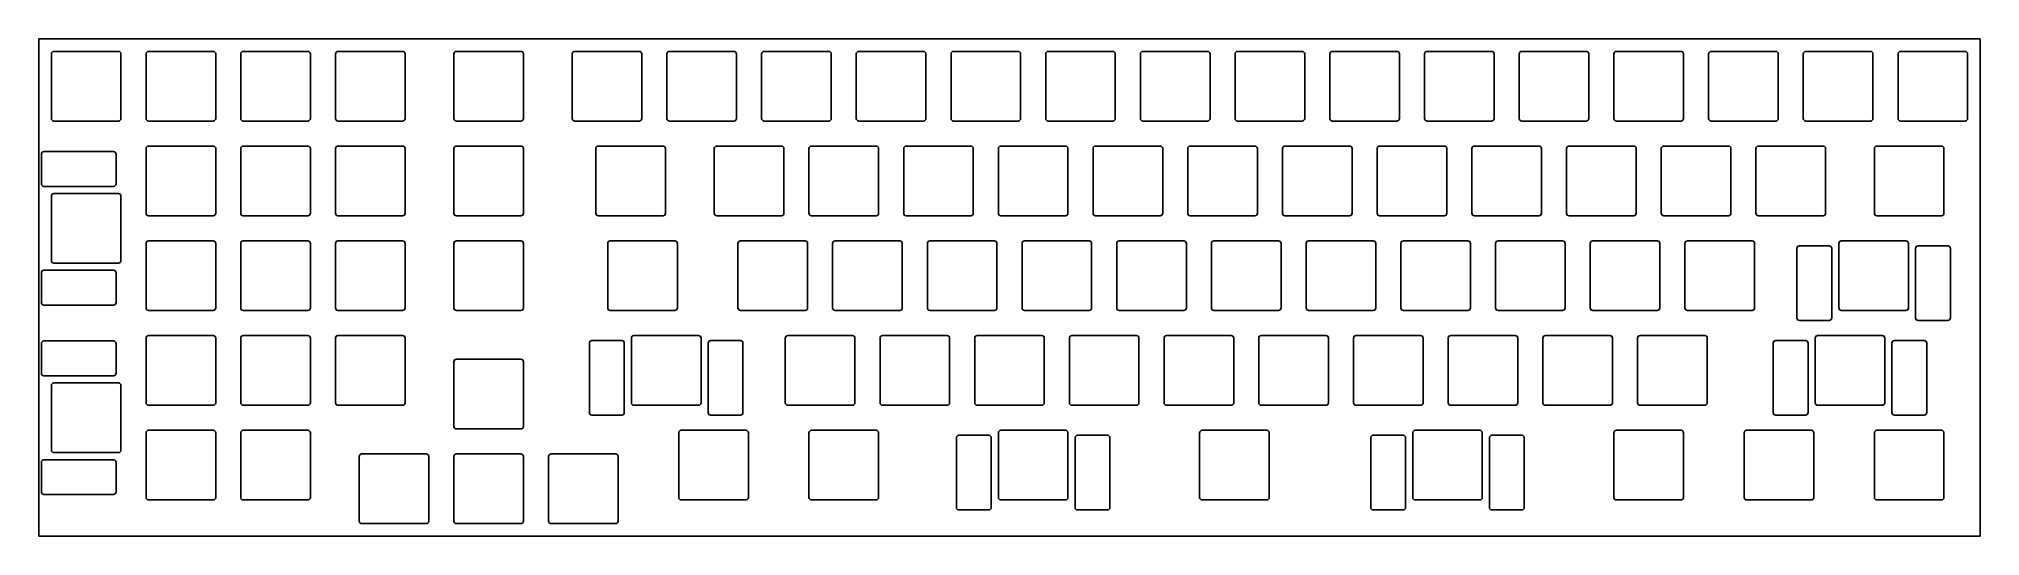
# Model space of a CAD drawing. Header units: millimetres. Extents: x 0 to 391, y -100 to 0.
import ezdxf

# ---------------------------------------------------------------- set-up
doc = ezdxf.new("R2010")
doc.units = ezdxf.units.MM

msp = doc.modelspace()

# ---------------------------------------------------------------- linework, layer by layer
for p, q in [((0, 0), (390.525, 0)), ((0, -100.0125), (0, 0)), ((390.525, -100.0125), (390.525, 0)), ((2.525, -3.025), (2.525, -16.025)), ((3.025, -2.525), (16.025, -2.525)), ((16.525, -3.025), (16.525, -16.025)), ((21.575, -3.025), (21.575, -16.025)), ((22.075, -2.525), (35.075, -2.525)), ((35.575, -3.025), (35.575, -16.025)), ((40.625, -3.025), (40.625, -16.025)), ((41.125, -2.525), (54.125, -2.525)), ((54.625, -3.025), (54.625, -16.025)), ((59.675, -3.025), (59.675, -16.025)), ((60.175, -2.525), (73.175, -2.525)), ((73.675, -3.025), (73.675, -16.025)), ((83.4875, -3.025), (83.4875, -16.025)), ((83.9875, -2.525), (96.9875, -2.525)), ((97.4875, -3.025), (97.4875, -16.025)), ((107.3, -3.025), (107.3, -16.025)), ((107.8, -2.525), (120.8, -2.525)), ((121.3, -3.025), (121.3, -16.025)), ((126.35, -3.025), (126.35, -16.025)), ((126.85, -2.525), (139.85, -2.525)), ((140.35, -3.025), (140.35, -16.025)), ((145.4, -3.025), (145.4, -16.025)), ((145.9, -2.525), (158.9, -2.525)), ((159.4, -3.025), (159.4, -16.025)), ((164.45, -3.025), (164.45, -16.025)), ((164.95, -2.525), (177.95, -2.525)), ((178.45, -3.025), (178.45, -16.025)), ((183.5, -3.025), (183.5, -16.025)), ((184, -2.525), (197, -2.525)), ((197.5, -3.025), (197.5, -16.025)), ((202.55, -3.025), (202.55, -16.025)), ((203.05, -2.525), (216.05, -2.525)), ((216.55, -3.025), (216.55, -16.025)), ((221.6, -3.025), (221.6, -16.025)), ((222.1, -2.525), (235.1, -2.525)), ((235.6, -3.025), (235.6, -16.025)), ((240.65, -3.025), (240.65, -16.025)), ((241.15, -2.525), (254.15, -2.525)), ((254.65, -3.025), (254.65, -16.025)), ((259.7, -3.025), (259.7, -16.025)), ((260.2, -2.525), (273.2, -2.525)), ((273.7, -3.025), (273.7, -16.025)), ((278.75, -3.025), (278.75, -16.025)), ((279.25, -2.525), (292.25, -2.525)), ((292.75, -3.025), (292.75, -16.025)), ((297.8, -3.025), (297.8, -16.025)), ((298.3, -2.525), (311.3, -2.525)), ((311.8, -3.025), (311.8, -16.025)), ((316.85, -3.025), (316.85, -16.025)), ((317.35, -2.525), (330.35, -2.525)), ((330.85, -3.025), (330.85, -16.025)), ((335.9, -3.025), (335.9, -16.025)), ((336.4, -2.525), (349.4, -2.525)), ((349.9, -3.025), (349.9, -16.025)), ((354.95, -3.025), (354.95, -16.025)), ((355.45, -2.525), (368.45, -2.525)), ((368.95, -3.025), (368.95, -16.025)), ((374, -3.025), (374, -16.025)), ((374.5, -2.525), (387.5, -2.525)), ((388, -3.025), (388, -16.025)), ((3.025, -16.525), (16.025, -16.525)), ((22.075, -16.525), (35.075, -16.525)), ((41.125, -16.525), (54.125, -16.525)), ((60.175, -16.525), (73.175, -16.525)), ((83.9875, -16.525), (96.9875, -16.525)), ((107.8, -16.525), (120.8, -16.525)), ((126.85, -16.525), (139.85, -16.525)), ((145.9, -16.525), (158.9, -16.525)), ((164.95, -16.525), (177.95, -16.525)), ((184, -16.525), (197, -16.525)), ((203.05, -16.525), (216.05, -16.525)), ((222.1, -16.525), (235.1, -16.525)), ((241.15, -16.525), (254.15, -16.525)), ((260.2, -16.525), (273.2, -16.525)), ((279.25, -16.525), (292.25, -16.525)), ((298.3, -16.525), (311.3, -16.525)), ((317.35, -16.525), (330.35, -16.525)), ((336.4, -16.525), (349.4, -16.525)), ((355.45, -16.525), (368.45, -16.525)), ((374.5, -16.525), (387.5, -16.525)), ((0.525, -23.162), (0.525, -29.162)), ((15.025, -22.662), (1.025, -22.662)), ((15.525, -23.162), (15.525, -29.162)), ((21.575, -22.075), (21.575, -35.075)), ((22.075, -21.575), (35.075, -21.575)), ((35.575, -22.075), (35.575, -35.075)), ((40.625, -22.075), (40.625, -35.075)), ((41.125, -21.575), (54.125, -21.575)), ((54.625, -22.075), (54.625, -35.075)), ((59.675, -22.075), (59.675, -35.075)), ((60.175, -21.575), (73.175, -21.575)), ((73.675, -22.075), (73.675, -35.075)), ((83.4875, -22.075), (83.4875, -35.075)), ((83.9875, -21.575), (96.9875, -21.575)), ((97.4875, -22.075), (97.4875, -35.075)), ((112.0625, -22.075), (112.0625, -35.075)), ((112.5625, -21.575), (125.5625, -21.575)), ((126.0625, -22.075), (126.0625, -35.075)), ((135.875, -22.075), (135.875, -35.075)), ((136.375, -21.575), (149.375, -21.575)), ((149.875, -22.075), (149.875, -35.075)), ((154.925, -22.075), (154.925, -35.075)), ((155.425, -21.575), (168.425, -21.575)), ((168.925, -22.075), (168.925, -35.075)), ((173.975, -22.075), (173.975, -35.075)), ((174.475, -21.575), (187.475, -21.575)), ((187.975, -22.075), (187.975, -35.075)), ((193.025, -22.075), (193.025, -35.075)), ((193.525, -21.575), (206.525, -21.575)), ((207.025, -22.075), (207.025, -35.075)), ((212.075, -22.075), (212.075, -35.075)), ((212.575, -21.575), (225.575, -21.575)), ((226.075, -22.075), (226.075, -35.075)), ((231.125, -22.075), (231.125, -35.075)), ((231.625, -21.575), (244.625, -21.575)), ((245.125, -22.075), (245.125, -35.075)), ((250.175, -22.075), (250.175, -35.075)), ((250.675, -21.575), (263.675, -21.575)), ((264.175, -22.075), (264.175, -35.075)), ((269.225, -22.075), (269.225, -35.075)), ((269.725, -21.575), (282.725, -21.575)), ((283.225, -22.075), (283.225, -35.075)), ((288.275, -22.075), (288.275, -35.075)), ((288.775, -21.575), (301.775, -21.575)), ((302.275, -22.075), (302.275, -35.075)), ((307.325, -22.075), (307.325, -35.075)), ((307.825, -21.575), (320.825, -21.575)), ((321.325, -22.075), (321.325, -35.075)), ((326.375, -22.075), (326.375, -35.075)), ((326.875, -21.575), (339.875, -21.575)), ((340.375, -22.075), (340.375, -35.075)), ((345.425, -22.075), (345.425, -35.075)), ((345.925, -21.575), (358.925, -21.575)), ((359.425, -22.075), (359.425, -35.075)), ((369.2375, -22.075), (369.2375, -35.075)), ((369.7375, -21.575), (382.7375, -21.575)), ((383.2375, -22.075), (383.2375, -35.075)), ((15.025, -29.662), (1.025, -29.662)), ((16.025, -31.1), (3.025, -31.1)), ((2.525, -31.6), (2.525, -44.6)), ((16.525, -31.6), (16.525, -44.6)), ((22.075, -35.575), (35.075, -35.575)), ((41.125, -35.575), (54.125, -35.575)), ((60.175, -35.575), (73.175, -35.575)), ((83.9875, -35.575), (96.9875, -35.575)), ((112.5625, -35.575), (125.5625, -35.575)), ((136.375, -35.575), (149.375, -35.575)), ((155.425, -35.575), (168.425, -35.575)), ((174.475, -35.575), (187.475, -35.575)), ((193.525, -35.575), (206.525, -35.575)), ((212.575, -35.575), (225.575, -35.575)), ((231.625, -35.575), (244.625, -35.575)), ((250.675, -35.575), (263.675, -35.575)), ((269.725, -35.575), (282.725, -35.575)), ((288.775, -35.575), (301.775, -35.575)), ((307.825, -35.575), (320.825, -35.575)), ((326.875, -35.575), (339.875, -35.575)), ((345.925, -35.575), (358.925, -35.575)), ((369.7375, -35.575), (382.7375, -35.575)), ((21.575, -41.125), (21.575, -54.125)), ((22.075, -40.625), (35.075, -40.625)), ((35.575, -41.125), (35.575, -54.125)), ((40.625, -41.125), (40.625, -54.125)), ((41.125, -40.625), (54.125, -40.625)), ((54.625, -41.125), (54.625, -54.125)), ((59.675, -41.125), (59.675, -54.125)), ((60.175, -40.625), (73.175, -40.625)), ((73.675, -41.125), (73.675, -54.125)), ((83.4875, -41.125), (83.4875, -54.125)), ((83.9875, -40.625), (96.9875, -40.625)), ((97.4875, -41.125), (97.4875, -54.125)), ((114.44375, -41.125), (114.44375, -54.125)), ((114.94375, -40.625), (127.94375, -40.625)), ((128.44375, -41.125), (128.44375, -54.125)), ((140.6375, -41.125), (140.6375, -54.125)), ((141.1375, -40.625), (154.1375, -40.625)), ((154.6375, -41.125), (154.6375, -54.125)), ((159.6875, -41.125), (159.6875, -54.125)), ((160.1875, -40.625), (173.1875, -40.625)), ((173.6875, -41.125), (173.6875, -54.125)), ((178.7375, -41.125), (178.7375, -54.125)), ((179.2375, -40.625), (192.2375, -40.625)), ((192.7375, -41.125), (192.7375, -54.125)), ((197.7875, -41.125), (197.7875, -54.125)), ((198.2875, -40.625), (211.2875, -40.625)), ((211.7875, -41.125), (211.7875, -54.125)), ((216.8375, -41.125), (216.8375, -54.125)), ((217.3375, -40.625), (230.3375, -40.625)), ((230.8375, -41.125), (230.8375, -54.125)), ((235.8875, -41.125), (235.8875, -54.125)), ((236.3875, -40.625), (249.3875, -40.625)), ((249.8875, -41.125), (249.8875, -54.125)), ((254.9375, -41.125), (254.9375, -54.125)), ((255.4375, -40.625), (268.4375, -40.625)), ((268.9375, -41.125), (268.9375, -54.125)), ((273.9875, -41.125), (273.9875, -54.125)), ((274.4875, -40.625), (287.4875, -40.625)), ((287.9875, -41.125), (287.9875, -54.125)), ((293.0375, -41.125), (293.0375, -54.125)), ((293.5375, -40.625), (306.5375, -40.625)), ((307.0375, -41.125), (307.0375, -54.125)), ((312.0875, -41.125), (312.0875, -54.125)), ((312.5875, -40.625), (325.5875, -40.625)), ((326.0875, -41.125), (326.0875, -54.125)), ((331.1375, -41.125), (331.1375, -54.125)), ((331.6375, -40.625), (344.6375, -40.625)), ((345.1375, -41.125), (345.1375, -54.125)), ((353.65575, -42.125), (353.65575, -56.125)), ((354.15575, -41.625), (360.15575, -41.625)), ((360.65575, -42.125), (360.65575, -56.125)), ((362.09375, -41.125), (362.09375, -54.125)), ((362.59375, -40.625), (375.59375, -40.625)), ((376.09375, -41.125), (376.09375, -54.125)), ((377.53175, -42.125), (377.53175, -56.125)), ((378.03175, -41.625), (384.03175, -41.625)), ((384.53175, -42.125), (384.53175, -56.125)), ((15.025, -46.538), (1.025, -46.538)), ((16.025, -45.1), (3.025, -45.1)), ((0.525, -47.038), (0.525, -53.038)), ((15.525, -47.038), (15.525, -53.038)), ((15.025, -53.538), (1.025, -53.538)), ((22.075, -54.625), (35.075, -54.625)), ((41.125, -54.625), (54.125, -54.625)), ((60.175, -54.625), (73.175, -54.625)), ((83.9875, -54.625), (96.9875, -54.625)), ((114.94375, -54.625), (127.94375, -54.625)), ((141.1375, -54.625), (154.1375, -54.625)), ((160.1875, -54.625), (173.1875, -54.625)), ((179.2375, -54.625), (192.2375, -54.625)), ((198.2875, -54.625), (211.2875, -54.625)), ((217.3375, -54.625), (230.3375, -54.625)), ((236.3875, -54.625), (249.3875, -54.625)), ((255.4375, -54.625), (268.4375, -54.625)), ((274.4875, -54.625), (287.4875, -54.625)), ((293.5375, -54.625), (306.5375, -54.625)), ((312.5875, -54.625), (325.5875, -54.625)), ((331.6375, -54.625), (344.6375, -54.625)), ((362.59375, -54.625), (375.59375, -54.625)), ((354.15575, -56.625), (360.15575, -56.625)), ((378.03175, -56.625), (384.03175, -56.625)), ((0.525, -61.262), (0.525, -67.262)), ((15.025, -60.762), (1.025, -60.762)), ((15.525, -61.262), (15.525, -67.262)), ((21.575, -60.175), (21.575, -73.175)), ((22.075, -59.675), (35.075, -59.675)), ((35.575, -60.175), (35.575, -73.175)), ((40.625, -60.175), (40.625, -73.175)), ((41.125, -59.675), (54.125, -59.675)), ((54.625, -60.175), (54.625, -73.175)), ((59.675, -60.175), (59.675, -73.175)), ((60.175, -59.675), (73.175, -59.675)), ((73.675, -60.175), (73.675, -73.175)), ((110.76825, -61.175), (110.76825, -75.175)), ((111.26825, -60.675), (117.26825, -60.675)), ((117.76825, -61.175), (117.76825, -75.175)), ((119.20625, -60.175), (119.20625, -73.175)), ((119.70625, -59.675), (132.70625, -59.675)), ((133.20625, -60.175), (133.20625, -73.175)), ((134.64425, -61.175), (134.64425, -75.175)), ((135.14425, -60.675), (141.14425, -60.675)), ((141.64425, -61.175), (141.64425, -75.175)), ((150.1625, -60.175), (150.1625, -73.175)), ((150.6625, -59.675), (163.6625, -59.675)), ((164.1625, -60.175), (164.1625, -73.175)), ((169.2125, -60.175), (169.2125, -73.175)), ((169.7125, -59.675), (182.7125, -59.675)), ((183.2125, -60.175), (183.2125, -73.175)), ((188.2625, -60.175), (188.2625, -73.175)), ((188.7625, -59.675), (201.7625, -59.675)), ((202.2625, -60.175), (202.2625, -73.175)), ((207.3125, -60.175), (207.3125, -73.175)), ((207.8125, -59.675), (220.8125, -59.675)), ((221.3125, -60.175), (221.3125, -73.175)), ((226.3625, -60.175), (226.3625, -73.175)), ((226.8625, -59.675), (239.8625, -59.675)), ((240.3625, -60.175), (240.3625, -73.175)), ((245.4125, -60.175), (245.4125, -73.175)), ((245.9125, -59.675), (258.9125, -59.675)), ((259.4125, -60.175), (259.4125, -73.175)), ((264.4625, -60.175), (264.4625, -73.175)), ((264.9625, -59.675), (277.9625, -59.675)), ((278.4625, -60.175), (278.4625, -73.175)), ((283.5125, -60.175), (283.5125, -73.175)), ((284.0125, -59.675), (297.0125, -59.675)), ((297.5125, -60.175), (297.5125, -73.175)), ((302.5625, -60.175), (302.5625, -73.175)), ((303.0625, -59.675), (316.0625, -59.675)), ((316.5625, -60.175), (316.5625, -73.175)), ((321.6125, -60.175), (321.6125, -73.175)), ((322.1125, -59.675), (335.1125, -59.675)), ((335.6125, -60.175), (335.6125, -73.175)), ((348.89325, -61.175), (348.89325, -75.175)), ((349.39325, -60.675), (355.39325, -60.675)), ((355.89325, -61.175), (355.89325, -75.175)), ((357.33125, -60.175), (357.33125, -73.175)), ((357.83125, -59.675), (370.83125, -59.675)), ((371.33125, -60.175), (371.33125, -73.175)), ((372.76925, -61.175), (372.76925, -75.175)), ((373.26925, -60.675), (379.26925, -60.675)), ((379.76925, -61.175), (379.76925, -75.175)), ((83.4875, -64.9375), (83.4875, -77.9375)), ((83.9875, -64.4375), (96.9875, -64.4375)), ((97.4875, -64.9375), (97.4875, -77.9375)), ((15.025, -67.762), (1.025, -67.762)), ((2.525, -69.7), (2.525, -82.7)), ((16.025, -69.2), (3.025, -69.2)), ((16.525, -69.7), (16.525, -82.7)), ((22.075, -73.675), (35.075, -73.675)), ((41.125, -73.675), (54.125, -73.675)), ((60.175, -73.675), (73.175, -73.675)), ((119.70625, -73.675), (132.70625, -73.675)), ((150.6625, -73.675), (163.6625, -73.675)), ((169.7125, -73.675), (182.7125, -73.675)), ((188.7625, -73.675), (201.7625, -73.675)), ((207.8125, -73.675), (220.8125, -73.675)), ((226.8625, -73.675), (239.8625, -73.675)), ((245.9125, -73.675), (258.9125, -73.675)), ((264.9625, -73.675), (277.9625, -73.675)), ((284.0125, -73.675), (297.0125, -73.675)), ((303.0625, -73.675), (316.0625, -73.675)), ((322.1125, -73.675), (335.1125, -73.675)), ((357.83125, -73.675), (370.83125, -73.675)), ((111.26825, -75.675), (117.26825, -75.675)), ((135.14425, -75.675), (141.14425, -75.675)), ((349.39325, -75.675), (355.39325, -75.675)), ((373.26925, -75.675), (379.26925, -75.675)), ((21.575, -79.225), (21.575, -92.225)), ((22.075, -78.725), (35.075, -78.725)), ((35.575, -79.225), (35.575, -92.225)), ((40.625, -79.225), (40.625, -92.225)), ((41.125, -78.725), (54.125, -78.725)), ((54.625, -79.225), (54.625, -92.225)), ((83.9875, -78.4375), (96.9875, -78.4375)), ((128.73125, -79.225), (128.73125, -92.225)), ((129.23125, -78.725), (142.23125, -78.725)), ((142.73125, -79.225), (142.73125, -92.225)), ((154.925, -79.225), (154.925, -92.225)), ((155.425, -78.725), (168.425, -78.725)), ((168.925, -79.225), (168.925, -92.225)), ((184.587, -80.225), (184.587, -94.225)), ((185.087, -79.725), (191.087, -79.725)), ((191.587, -80.225), (191.587, -94.225)), ((193.025, -79.225), (193.025, -92.225)), ((193.525, -78.725), (206.525, -78.725)), ((207.025, -79.225), (207.025, -92.225)), ((208.463, -80.225), (208.463, -94.225)), ((208.963, -79.725), (214.963, -79.725)), ((215.463, -80.225), (215.463, -94.225)), ((233.50625, -79.225), (233.50625, -92.225)), ((234.00625, -78.725), (247.00625, -78.725)), ((247.50625, -79.225), (247.50625, -92.225)), ((267.93075, -80.225), (267.93075, -94.225)), ((268.43075, -79.725), (274.43075, -79.725)), ((274.93075, -80.225), (274.93075, -94.225)), ((276.36875, -79.225), (276.36875, -92.225)), ((276.86875, -78.725), (289.86875, -78.725)), ((290.36875, -79.225), (290.36875, -92.225)), ((291.80675, -80.225), (291.80675, -94.225)), ((292.30675, -79.725), (298.30675, -79.725)), ((298.80675, -80.225), (298.80675, -94.225)), ((316.85, -79.225), (316.85, -92.225)), ((317.35, -78.725), (330.35, -78.725)), ((330.85, -79.225), (330.85, -92.225)), ((343.04375, -79.225), (343.04375, -92.225)), ((343.54375, -78.725), (356.54375, -78.725)), ((357.04375, -79.225), (357.04375, -92.225)), ((369.2375, -79.225), (369.2375, -92.225)), ((369.7375, -78.725), (382.7375, -78.725)), ((383.2375, -79.225), (383.2375, -92.225)), ((0.525, -85.138), (0.525, -91.138)), ((15.025, -84.638), (1.025, -84.638)), ((16.025, -83.2), (3.025, -83.2)), ((15.525, -85.138), (15.525, -91.138)), ((64.4375, -83.9875), (64.4375, -96.9875)), ((64.9375, -83.4875), (77.9375, -83.4875)), ((78.4375, -83.9875), (78.4375, -96.9875)), ((83.4875, -83.9875), (83.4875, -96.9875)), ((83.9875, -83.4875), (96.9875, -83.4875)), ((97.4875, -83.9875), (97.4875, -96.9875)), ((102.5375, -83.9875), (102.5375, -96.9875)), ((103.0375, -83.4875), (116.0375, -83.4875)), ((116.5375, -83.9875), (116.5375, -96.9875)), ((15.025, -91.638), (1.025, -91.638)), ((22.075, -92.725), (35.075, -92.725)), ((41.125, -92.725), (54.125, -92.725)), ((129.23125, -92.725), (142.23125, -92.725)), ((155.425, -92.725), (168.425, -92.725)), ((193.525, -92.725), (206.525, -92.725)), ((234.00625, -92.725), (247.00625, -92.725)), ((276.86875, -92.725), (289.86875, -92.725)), ((317.35, -92.725), (330.35, -92.725)), ((343.54375, -92.725), (356.54375, -92.725)), ((369.7375, -92.725), (382.7375, -92.725)), ((64.9375, -97.4875), (77.9375, -97.4875)), ((83.9875, -97.4875), (96.9875, -97.4875)), ((103.0375, -97.4875), (116.0375, -97.4875)), ((185.087, -94.725), (191.087, -94.725)), ((208.963, -94.725), (214.963, -94.725)), ((268.43075, -94.725), (274.43075, -94.725)), ((292.30675, -94.725), (298.30675, -94.725)), ((0, -100.0125), (390.525, -100.0125))]:
    msp.add_line(p, q)
for centre, start, end in [((3.025, -3.025), 90, 180), ((16.025, -3.025), 0, 90), ((22.075, -3.025), 90, 180), ((35.075, -3.025), 0, 90), ((41.125, -3.025), 90, 180), ((54.125, -3.025), 0, 90), ((60.175, -3.025), 90, 180), ((73.175, -3.025), 0, 90), ((83.9875, -3.025), 90, 180), ((96.9875, -3.025), 0, 90), ((107.8, -3.025), 90, 180), ((120.8, -3.025), 0, 90), ((126.85, -3.025), 90, 180), ((139.85, -3.025), 0, 90), ((145.9, -3.025), 90, 180), ((158.9, -3.025), 0, 90), ((164.95, -3.025), 90, 180), ((177.95, -3.025), 0, 90), ((184, -3.025), 90, 180), ((197, -3.025), 0, 90), ((203.05, -3.025), 90, 180), ((216.05, -3.025), 0, 90), ((222.1, -3.025), 90, 180), ((235.1, -3.025), 0, 90), ((241.15, -3.025), 90, 180), ((254.15, -3.025), 0, 90), ((260.2, -3.025), 90, 180), ((273.2, -3.025), 0, 90), ((279.25, -3.025), 90, 180), ((292.25, -3.025), 0, 90), ((298.3, -3.025), 90, 180), ((311.3, -3.025), 0, 90), ((317.35, -3.025), 90, 180), ((330.35, -3.025), 0, 90), ((336.4, -3.025), 90, 180), ((349.4, -3.025), 0, 90), ((355.45, -3.025), 90, 180), ((368.45, -3.025), 0, 90), ((374.5, -3.025), 90, 180), ((387.5, -3.025), 0, 90), ((3.025, -16.025), 180, 270), ((16.025, -16.025), 270, 0), ((22.075, -16.025), 180, 270), ((35.075, -16.025), 270, 0), ((41.125, -16.025), 180, 270), ((54.125, -16.025), 270, 0), ((60.175, -16.025), 180, 270), ((73.175, -16.025), 270, 0), ((83.9875, -16.025), 180, 270), ((96.9875, -16.025), 270, 0), ((107.8, -16.025), 180, 270), ((120.8, -16.025), 270, 0), ((126.85, -16.025), 180, 270), ((139.85, -16.025), 270, 0), ((145.9, -16.025), 180, 270), ((158.9, -16.025), 270, 0), ((164.95, -16.025), 180, 270), ((177.95, -16.025), 270, 0), ((184, -16.025), 180, 270), ((197, -16.025), 270, 0), ((203.05, -16.025), 180, 270), ((216.05, -16.025), 270, 0), ((222.1, -16.025), 180, 270), ((235.1, -16.025), 270, 0), ((241.15, -16.025), 180, 270), ((254.15, -16.025), 270, 0), ((260.2, -16.025), 180, 270), ((273.2, -16.025), 270, 0), ((279.25, -16.025), 180, 270), ((292.25, -16.025), 270, 0), ((298.3, -16.025), 180, 270), ((311.3, -16.025), 270, 0), ((317.35, -16.025), 180, 270), ((330.35, -16.025), 270, 0), ((336.4, -16.025), 180, 270), ((349.4, -16.025), 270, 0), ((355.45, -16.025), 180, 270), ((368.45, -16.025), 270, 0), ((374.5, -16.025), 180, 270), ((387.5, -16.025), 270, 0), ((1.025, -23.162), 90, 180), ((15.025, -23.162), 0, 90), ((22.075, -22.075), 90, 180), ((35.075, -22.075), 0, 90), ((41.125, -22.075), 90, 180), ((54.125, -22.075), 0, 90), ((60.175, -22.075), 90, 180), ((73.175, -22.075), 0, 90), ((83.9875, -22.075), 90, 180), ((96.9875, -22.075), 0, 90), ((112.5625, -22.075), 90, 180), ((125.5625, -22.075), 0, 90), ((136.375, -22.075), 90, 180), ((149.375, -22.075), 0, 90), ((155.425, -22.075), 90, 180), ((168.425, -22.075), 0, 90), ((174.475, -22.075), 90, 180), ((187.475, -22.075), 0, 90), ((193.525, -22.075), 90, 180), ((206.525, -22.075), 0, 90), ((212.575, -22.075), 90, 180), ((225.575, -22.075), 0, 90), ((231.625, -22.075), 90, 180), ((244.625, -22.075), 0, 90), ((250.675, -22.075), 90, 180), ((263.675, -22.075), 0, 90), ((269.725, -22.075), 90, 180), ((282.725, -22.075), 0, 90), ((288.775, -22.075), 90, 180), ((301.775, -22.075), 0, 90), ((307.825, -22.075), 90, 180), ((320.825, -22.075), 0, 90), ((326.875, -22.075), 90, 180), ((339.875, -22.075), 0, 90), ((345.925, -22.075), 90, 180), ((358.925, -22.075), 0, 90), ((369.7375, -22.075), 90, 180), ((382.7375, -22.075), 0, 90), ((1.025, -29.162), 180, 270), ((3.025, -31.6), 90, 180), ((15.025, -29.162), 270, 0), ((16.025, -31.6), 0, 90), ((22.075, -35.075), 180, 270), ((35.075, -35.075), 270, 0), ((41.125, -35.075), 180, 270), ((54.125, -35.075), 270, 0), ((60.175, -35.075), 180, 270), ((73.175, -35.075), 270, 0), ((83.9875, -35.075), 180, 270), ((96.9875, -35.075), 270, 0), ((112.5625, -35.075), 180, 270), ((125.5625, -35.075), 270, 0), ((136.375, -35.075), 180, 270), ((149.375, -35.075), 270, 0), ((155.425, -35.075), 180, 270), ((168.425, -35.075), 270, 0), ((174.475, -35.075), 180, 270), ((187.475, -35.075), 270, 0), ((193.525, -35.075), 180, 270), ((206.525, -35.075), 270, 0), ((212.575, -35.075), 180, 270), ((225.575, -35.075), 270, 0), ((231.625, -35.075), 180, 270), ((244.625, -35.075), 270, 0), ((250.675, -35.075), 180, 270), ((263.675, -35.075), 270, 0), ((269.725, -35.075), 180, 270), ((282.725, -35.075), 270, 0), ((288.775, -35.075), 180, 270), ((301.775, -35.075), 270, 0), ((307.825, -35.075), 180, 270), ((320.825, -35.075), 270, 0), ((326.875, -35.075), 180, 270), ((339.875, -35.075), 270, 0), ((345.925, -35.075), 180, 270), ((358.925, -35.075), 270, 0), ((369.7375, -35.075), 180, 270), ((382.7375, -35.075), 270, 0), ((22.075, -41.125), 90, 180), ((35.075, -41.125), 0, 90), ((41.125, -41.125), 90, 180), ((54.125, -41.125), 0, 90), ((60.175, -41.125), 90, 180), ((73.175, -41.125), 0, 90), ((83.9875, -41.125), 90, 180), ((96.9875, -41.125), 0, 90), ((114.94375, -41.125), 90, 180), ((127.94375, -41.125), 0, 90), ((141.1375, -41.125), 90, 180), ((154.1375, -41.125), 0, 90), ((160.1875, -41.125), 90, 180), ((173.1875, -41.125), 0, 90), ((179.2375, -41.125), 90, 180), ((192.2375, -41.125), 0, 90), ((198.2875, -41.125), 90, 180), ((211.2875, -41.125), 0, 90), ((217.3375, -41.125), 90, 180), ((230.3375, -41.125), 0, 90), ((236.3875, -41.125), 90, 180), ((249.3875, -41.125), 0, 90), ((255.4375, -41.125), 90, 180), ((268.4375, -41.125), 0, 90), ((274.4875, -41.125), 90, 180), ((287.4875, -41.125), 0, 90), ((293.5375, -41.125), 90, 180), ((306.5375, -41.125), 0, 90), ((312.5875, -41.125), 90, 180), ((325.5875, -41.125), 0, 90), ((331.6375, -41.125), 90, 180), ((344.6375, -41.125), 0, 90), ((354.15575, -42.125), 90, 180), ((360.15575, -42.125), 0, 90), ((362.59375, -41.125), 90, 180), ((375.59375, -41.125), 0, 90), ((378.03175, -42.125), 90, 180), ((384.03175, -42.125), 0, 90), ((1.025, -47.038), 90, 180), ((3.025, -44.6), 180, 270), ((15.025, -47.038), 0, 90), ((16.025, -44.6), 270, 0), ((1.025, -53.038), 180, 270), ((15.025, -53.038), 270, 0), ((22.075, -54.125), 180, 270), ((35.075, -54.125), 270, 0), ((41.125, -54.125), 180, 270), ((54.125, -54.125), 270, 0), ((60.175, -54.125), 180, 270), ((73.175, -54.125), 270, 0), ((83.9875, -54.125), 180, 270), ((96.9875, -54.125), 270, 0), ((114.94375, -54.125), 180, 270), ((127.94375, -54.125), 270, 0), ((141.1375, -54.125), 180, 270), ((154.1375, -54.125), 270, 0), ((160.1875, -54.125), 180, 270), ((173.1875, -54.125), 270, 0), ((179.2375, -54.125), 180, 270), ((192.2375, -54.125), 270, 0), ((198.2875, -54.125), 180, 270), ((211.2875, -54.125), 270, 0), ((217.3375, -54.125), 180, 270), ((230.3375, -54.125), 270, 0), ((236.3875, -54.125), 180, 270), ((249.3875, -54.125), 270, 0), ((255.4375, -54.125), 180, 270), ((268.4375, -54.125), 270, 0), ((274.4875, -54.125), 180, 270), ((287.4875, -54.125), 270, 0), ((293.5375, -54.125), 180, 270), ((306.5375, -54.125), 270, 0), ((312.5875, -54.125), 180, 270), ((325.5875, -54.125), 270, 0), ((331.6375, -54.125), 180, 270), ((344.6375, -54.125), 270, 0), ((362.59375, -54.125), 180, 270), ((375.59375, -54.125), 270, 0), ((354.15575, -56.125), 180, 270), ((360.15575, -56.125), 270, 0), ((378.03175, -56.125), 180, 270), ((384.03175, -56.125), 270, 0), ((1.025, -61.262), 90, 180), ((15.025, -61.262), 0, 90), ((22.075, -60.175), 90, 180), ((35.075, -60.175), 0, 90), ((41.125, -60.175), 90, 180), ((54.125, -60.175), 0, 90), ((60.175, -60.175), 90, 180), ((73.175, -60.175), 0, 90), ((111.26825, -61.175), 90, 180), ((117.26825, -61.175), 0, 90), ((119.70625, -60.175), 90, 180), ((132.70625, -60.175), 0, 90), ((135.14425, -61.175), 90, 180), ((141.14425, -61.175), 0, 90), ((150.6625, -60.175), 90, 180), ((163.6625, -60.175), 0, 90), ((169.7125, -60.175), 90, 180), ((182.7125, -60.175), 0, 90), ((188.7625, -60.175), 90, 180), ((201.7625, -60.175), 0, 90), ((207.8125, -60.175), 90, 180), ((220.8125, -60.175), 0, 90), ((226.8625, -60.175), 90, 180), ((239.8625, -60.175), 0, 90), ((245.9125, -60.175), 90, 180), ((258.9125, -60.175), 0, 90), ((264.9625, -60.175), 90, 180), ((277.9625, -60.175), 0, 90), ((284.0125, -60.175), 90, 180), ((297.0125, -60.175), 0, 90), ((303.0625, -60.175), 90, 180), ((316.0625, -60.175), 0, 90), ((322.1125, -60.175), 90, 180), ((335.1125, -60.175), 0, 90), ((349.39325, -61.175), 90, 180), ((355.39325, -61.175), 0, 90), ((357.83125, -60.175), 90, 180), ((370.83125, -60.175), 0, 90), ((373.26925, -61.175), 90, 180), ((379.26925, -61.175), 0, 90), ((83.9875, -64.9375), 90, 180), ((96.9875, -64.9375), 0, 90), ((1.025, -67.262), 180, 270), ((3.025, -69.7), 90, 180), ((15.025, -67.262), 270, 0), ((16.025, -69.7), 0, 90), ((22.075, -73.175), 180, 270), ((35.075, -73.175), 270, 0), ((41.125, -73.175), 180, 270), ((54.125, -73.175), 270, 0), ((60.175, -73.175), 180, 270), ((73.175, -73.175), 270, 0), ((119.70625, -73.175), 180, 270), ((132.70625, -73.175), 270, 0), ((150.6625, -73.175), 180, 270), ((163.6625, -73.175), 270, 0), ((169.7125, -73.175), 180, 270), ((182.7125, -73.175), 270, 0), ((188.7625, -73.175), 180, 270), ((201.7625, -73.175), 270, 0), ((207.8125, -73.175), 180, 270), ((220.8125, -73.175), 270, 0), ((226.8625, -73.175), 180, 270), ((239.8625, -73.175), 270, 0), ((245.9125, -73.175), 180, 270), ((258.9125, -73.175), 270, 0), ((264.9625, -73.175), 180, 270), ((277.9625, -73.175), 270, 0), ((284.0125, -73.175), 180, 270), ((297.0125, -73.175), 270, 0), ((303.0625, -73.175), 180, 270), ((316.0625, -73.175), 270, 0), ((322.1125, -73.175), 180, 270), ((335.1125, -73.175), 270, 0), ((357.83125, -73.175), 180, 270), ((370.83125, -73.175), 270, 0), ((83.9875, -77.9375), 180, 270), ((96.9875, -77.9375), 270, 0), ((111.26825, -75.175), 180, 270), ((117.26825, -75.175), 270, 0), ((135.14425, -75.175), 180, 270), ((141.14425, -75.175), 270, 0), ((349.39325, -75.175), 180, 270), ((355.39325, -75.175), 270, 0), ((373.26925, -75.175), 180, 270), ((379.26925, -75.175), 270, 0), ((22.075, -79.225), 90, 180), ((35.075, -79.225), 0, 90), ((41.125, -79.225), 90, 180), ((54.125, -79.225), 0, 90), ((129.23125, -79.225), 90, 180), ((142.23125, -79.225), 0, 90), ((155.425, -79.225), 90, 180), ((168.425, -79.225), 0, 90), ((185.087, -80.225), 90, 180), ((191.087, -80.225), 0, 90), ((193.525, -79.225), 90, 180), ((206.525, -79.225), 0, 90), ((208.963, -80.225), 90, 180), ((214.963, -80.225), 0, 90), ((234.00625, -79.225), 90, 180), ((247.00625, -79.225), 0, 90), ((268.43075, -80.225), 90, 180), ((274.43075, -80.225), 0, 90), ((276.86875, -79.225), 90, 180), ((289.86875, -79.225), 0, 90), ((292.30675, -80.225), 90, 180), ((298.30675, -80.225), 0, 90), ((317.35, -79.225), 90, 180), ((330.35, -79.225), 0, 90), ((343.54375, -79.225), 90, 180), ((356.54375, -79.225), 0, 90), ((369.7375, -79.225), 90, 180), ((382.7375, -79.225), 0, 90), ((1.025, -85.138), 90, 180), ((3.025, -82.7), 180, 270), ((15.025, -85.138), 0, 90), ((16.025, -82.7), 270, 0), ((64.9375, -83.9875), 90, 180), ((77.9375, -83.9875), 0, 90), ((83.9875, -83.9875), 90, 180), ((96.9875, -83.9875), 0, 90), ((103.0375, -83.9875), 90, 180), ((116.0375, -83.9875), 0, 90), ((1.025, -91.138), 180, 270), ((15.025, -91.138), 270, 0), ((22.075, -92.225), 180, 270), ((35.075, -92.225), 270, 0), ((41.125, -92.225), 180, 270), ((54.125, -92.225), 270, 0), ((129.23125, -92.225), 180, 270), ((142.23125, -92.225), 270, 0), ((155.425, -92.225), 180, 270), ((168.425, -92.225), 270, 0), ((193.525, -92.225), 180, 270), ((206.525, -92.225), 270, 0), ((234.00625, -92.225), 180, 270), ((247.00625, -92.225), 270, 0), ((276.86875, -92.225), 180, 270), ((289.86875, -92.225), 270, 0), ((317.35, -92.225), 180, 270), ((330.35, -92.225), 270, 0), ((343.54375, -92.225), 180, 270), ((356.54375, -92.225), 270, 0), ((369.7375, -92.225), 180, 270), ((382.7375, -92.225), 270, 0), ((64.9375, -96.9875), 180, 270), ((77.9375, -96.9875), 270, 0), ((83.9875, -96.9875), 180, 270), ((96.9875, -96.9875), 270, 0), ((103.0375, -96.9875), 180, 270), ((116.0375, -96.9875), 270, 0), ((185.087, -94.225), 180, 270), ((191.087, -94.225), 270, 0), ((208.963, -94.225), 180, 270), ((214.963, -94.225), 270, 0), ((268.43075, -94.225), 180, 270), ((274.43075, -94.225), 270, 0), ((292.30675, -94.225), 180, 270), ((298.30675, -94.225), 270, 0)]:
    msp.add_arc(centre, 0.5, start, end)

doc.saveas('drawing.dxf')
